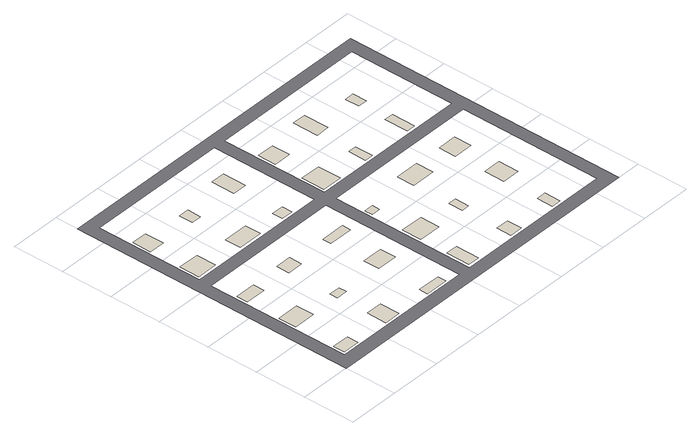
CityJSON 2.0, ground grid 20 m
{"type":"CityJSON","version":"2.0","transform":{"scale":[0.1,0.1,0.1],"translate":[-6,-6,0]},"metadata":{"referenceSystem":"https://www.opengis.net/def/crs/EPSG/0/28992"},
"CityObjects":{
"building1":{"type":"Building","attributes":{"roofType":"Flat","yearOfConstruction":1978,"function":"Residential","storeysAboveGround":4},"geometry":[{"type":"MultiSurface","lod":"0","boundaries":[[[0,1,2,3]]]}]},
"building2":{"type":"Building","attributes":{"roofType":"Hipped","yearOfConstruction":1976,"function":"Residential","storeysAboveGround":3},"geometry":[{"type":"MultiSurface","lod":"0","boundaries":[[[4,5,6,7]]]}]},
"building3":{"type":"Building","attributes":{"roofType":"Hipped","yearOfConstruction":2014,"function":"Residential","storeysAboveGround":2},"geometry":[{"type":"MultiSurface","lod":"0","boundaries":[[[8,9,10,11]]]}]},
"building4":{"type":"Building","attributes":{"roofType":"Shed","yearOfConstruction":1991,"function":"Residential","storeysAboveGround":3},"geometry":[{"type":"MultiSurface","lod":"0","boundaries":[[[12,13,14,15]]]}]},
"building5":{"type":"Building","attributes":{"roofType":"Flat","yearOfConstruction":1979,"function":"Residential","storeysAboveGround":4},"geometry":[{"type":"MultiSurface","lod":"0","boundaries":[[[16,17,18,19]]]}]},
"building6":{"type":"Building","attributes":{"roofType":"Shed","yearOfConstruction":1995,"function":"Residential","storeysAboveGround":1},"geometry":[{"type":"MultiSurface","lod":"0","boundaries":[[[20,21,22,23]]]}]},
"building7":{"type":"Building","attributes":{"roofType":"Flat","yearOfConstruction":1994,"function":"Residential","storeysAboveGround":1},"geometry":[{"type":"MultiSurface","lod":"0","boundaries":[[[24,25,26,27]]]}]},
"building8":{"type":"Building","attributes":{"roofType":"Flat","yearOfConstruction":1990,"function":"Residential","storeysAboveGround":4},"geometry":[{"type":"MultiSurface","lod":"0","boundaries":[[[28,29,30,31]]]}]},
"building9":{"type":"Building","attributes":{"roofType":"Flat","yearOfConstruction":1953,"function":"Industrial","storeysAboveGround":4},"geometry":[{"type":"MultiSurface","lod":"0","boundaries":[[[32,33,34,35]]]}]},
"building10":{"type":"Building","attributes":{"roofType":"Pyramidal","yearOfConstruction":1957,"function":"Residential","storeysAboveGround":2},"geometry":[{"type":"MultiSurface","lod":"0","boundaries":[[[36,37,38,39]]]}]},
"building11":{"type":"Building","attributes":{"roofType":"Hipped","yearOfConstruction":1967,"function":"Residential","storeysAboveGround":1},"geometry":[{"type":"MultiSurface","lod":"0","boundaries":[[[40,41,42,43]]]}]},
"building12":{"type":"Building","attributes":{"roofType":"Flat","yearOfConstruction":1953,"function":"Residential","storeysAboveGround":4},"geometry":[{"type":"MultiSurface","lod":"0","boundaries":[[[44,45,46,47]]]}]},
"building13":{"type":"Building","attributes":{"roofType":"Pyramidal","yearOfConstruction":1992,"function":"Industrial","storeysAboveGround":2},"geometry":[{"type":"MultiSurface","lod":"0","boundaries":[[[48,49,50,51]]]}]},
"building14":{"type":"Building","attributes":{"roofType":"Flat","yearOfConstruction":2010,"function":"Residential","storeysAboveGround":5},"geometry":[{"type":"MultiSurface","lod":"0","boundaries":[[[52,53,54,55]]]}]},
"building15":{"type":"Building","attributes":{"roofType":"Shed","yearOfConstruction":1953,"function":"Residential","storeysAboveGround":2},"geometry":[{"type":"MultiSurface","lod":"0","boundaries":[[[56,57,58,59]]]}]},
"building16":{"type":"Building","attributes":{"roofType":"Shed","yearOfConstruction":1974,"function":"Industrial","storeysAboveGround":1},"geometry":[{"type":"MultiSurface","lod":"0","boundaries":[[[60,61,62,63]]]}]},
"building17":{"type":"Building","attributes":{"roofType":"Flat","yearOfConstruction":2010,"function":"Residential","storeysAboveGround":2},"geometry":[{"type":"MultiSurface","lod":"0","boundaries":[[[64,65,66,67]]]}]},
"building18":{"type":"Building","attributes":{"roofType":"Flat","yearOfConstruction":2010,"function":"Industrial","storeysAboveGround":1},"geometry":[{"type":"MultiSurface","lod":"0","boundaries":[[[68,69,70,71]]]}]},
"building19":{"type":"Building","attributes":{"roofType":"Shed","yearOfConstruction":1955,"function":"Industrial","storeysAboveGround":3},"geometry":[{"type":"MultiSurface","lod":"0","boundaries":[[[72,73,74,75]]]}]},
"building20":{"type":"Building","attributes":{"roofType":"Flat","yearOfConstruction":1987,"function":"Residential","storeysAboveGround":4},"geometry":[{"type":"MultiSurface","lod":"0","boundaries":[[[76,77,78,79]]]}]},
"building21":{"type":"Building","attributes":{"roofType":"Gabled","yearOfConstruction":1948,"function":"Industrial","storeysAboveGround":3},"geometry":[{"type":"MultiSurface","lod":"0","boundaries":[[[80,81,82,83]]]}]},
"building22":{"type":"Building","attributes":{"roofType":"Hipped","yearOfConstruction":1947,"function":"Residential","storeysAboveGround":1},"geometry":[{"type":"MultiSurface","lod":"0","boundaries":[[[84,85,86,87]]]}]},
"building23":{"type":"Building","attributes":{"roofType":"Flat","yearOfConstruction":1984,"function":"Residential","storeysAboveGround":5},"geometry":[{"type":"MultiSurface","lod":"0","boundaries":[[[88,89,90,91]]]}]},
"building24":{"type":"Building","attributes":{"roofType":"Pyramidal","yearOfConstruction":1998,"function":"Residential","storeysAboveGround":2},"geometry":[{"type":"MultiSurface","lod":"0","boundaries":[[[92,93,94,95]]]}]},
"building25":{"type":"Building","attributes":{"roofType":"Flat","yearOfConstruction":2007,"function":"Residential","storeysAboveGround":3},"geometry":[{"type":"MultiSurface","lod":"0","boundaries":[[[96,97,98,99]]]}]},
"building26":{"type":"Building","attributes":{"roofType":"Flat","yearOfConstruction":1997,"function":"Residential","storeysAboveGround":5},"geometry":[{"type":"MultiSurface","lod":"0","boundaries":[[[100,101,102,103]]]}]},
"building27":{"type":"Building","attributes":{"roofType":"Hipped","yearOfConstruction":1954,"function":"Residential","storeysAboveGround":3},"geometry":[{"type":"MultiSurface","lod":"0","boundaries":[[[104,105,106,107]]]}]},
"building28":{"type":"Building","attributes":{"roofType":"Flat","yearOfConstruction":1966,"function":"Industrial","storeysAboveGround":5},"geometry":[{"type":"MultiSurface","lod":"0","boundaries":[[[108,109,110,111]]]}]},
"building29":{"type":"Building","attributes":{"roofType":"Flat","yearOfConstruction":1968,"function":"Residential","storeysAboveGround":5},"geometry":[{"type":"MultiSurface","lod":"0","boundaries":[[[112,113,114,115]]]}]},
"building30":{"type":"Building","attributes":{"roofType":"Flat","yearOfConstruction":1996,"function":"Industrial","storeysAboveGround":5},"geometry":[{"type":"MultiSurface","lod":"0","boundaries":[[[116,117,118,119]]]}]},
"road1":{"type":"Road","geometry":[{"type":"MultiSurface","lod":"1","boundaries":[[[120,121,122,123],[124,125,126,127],[128,129,130,131],[132,133,134,135],[136,137,138,139]]]}]}
},
"vertices":[
[126,60,0],[126,104,0],[60,104,0],[60,60,0],
[144,260,0],[144,329,0],[60,329,0],[60,260,0],
[139,460,0],[139,504,0],[60,504,0],[60,460,0],
[140,660,0],[140,738,0],[60,738,0],[60,660,0],
[323,60,0],[323,137,0],[260,137,0],[260,60,0],
[121,860,0],[121,933,0],[60,933,0],[60,860,0],
[302,260,0],[302,291,0],[260,291,0],[260,260,0],
[320,460,0],[320,511,0],[260,511,0],[260,460,0],
[356,660,0],[356,722,0],[260,722,0],[260,660,0],
[548,60,0],[548,93,0],[460,93,0],[460,60,0],
[300,860,0],[300,913,0],[260,913,0],[260,860,0],
[539,260,0],[539,322,0],[460,322,0],[460,260,0],
[555,460,0],[555,493,0],[460,493,0],[460,460,0],
[506,660,0],[506,700,0],[460,700,0],[460,660,0],
[705,60,0],[705,151,0],[660,151,0],[660,60,0],
[515,860,0],[515,951,0],[460,951,0],[460,860,0],
[748,260,0],[748,335,0],[660,335,0],[660,260,0],
[695,460,0],[695,490,0],[660,490,0],[660,460,0],
[738,660,0],[738,750,0],[660,750,0],[660,660,0],
[910,60,0],[910,118,0],[860,118,0],[860,60,0],
[890,260,0],[890,315,0],[860,315,0],[860,260,0],
[727,860,0],[727,931,0],[660,931,0],[660,860,0],
[951,460,0],[951,528,0],[860,528,0],[860,460,0],
[892,660,0],[892,729,0],[860,729,0],[860,660,0],
[1097,60,0],[1097,123,0],[1060,123,0],[1060,60,0],
[912,860,0],[912,958,0],[860,958,0],[860,860,0],
[1127,260,0],[1127,339,0],[1060,339,0],[1060,260,0],
[1133,460,0],[1133,528,0],[1060,528,0],[1060,460,0],
[1095,660,0],[1095,752,0],[1060,752,0],[1060,660,0],
[1096,860,0],[1096,915,0],[1060,915,0],[1060,860,0],
[1310,0,0],[1310,1110,0],[0,1110,0],[0,0,0],[50,600,0],[600,600,0],[600,50,0],[50,50,0],[50,1060,0],[600,1060,0],[600,650,0],[50,650,0],[650,600,0],[1260,600,0],[1260,50,0],[650,50,0],[650,1060,0],[1260,1060,0],[1260,650,0],[650,650,0]
]}
